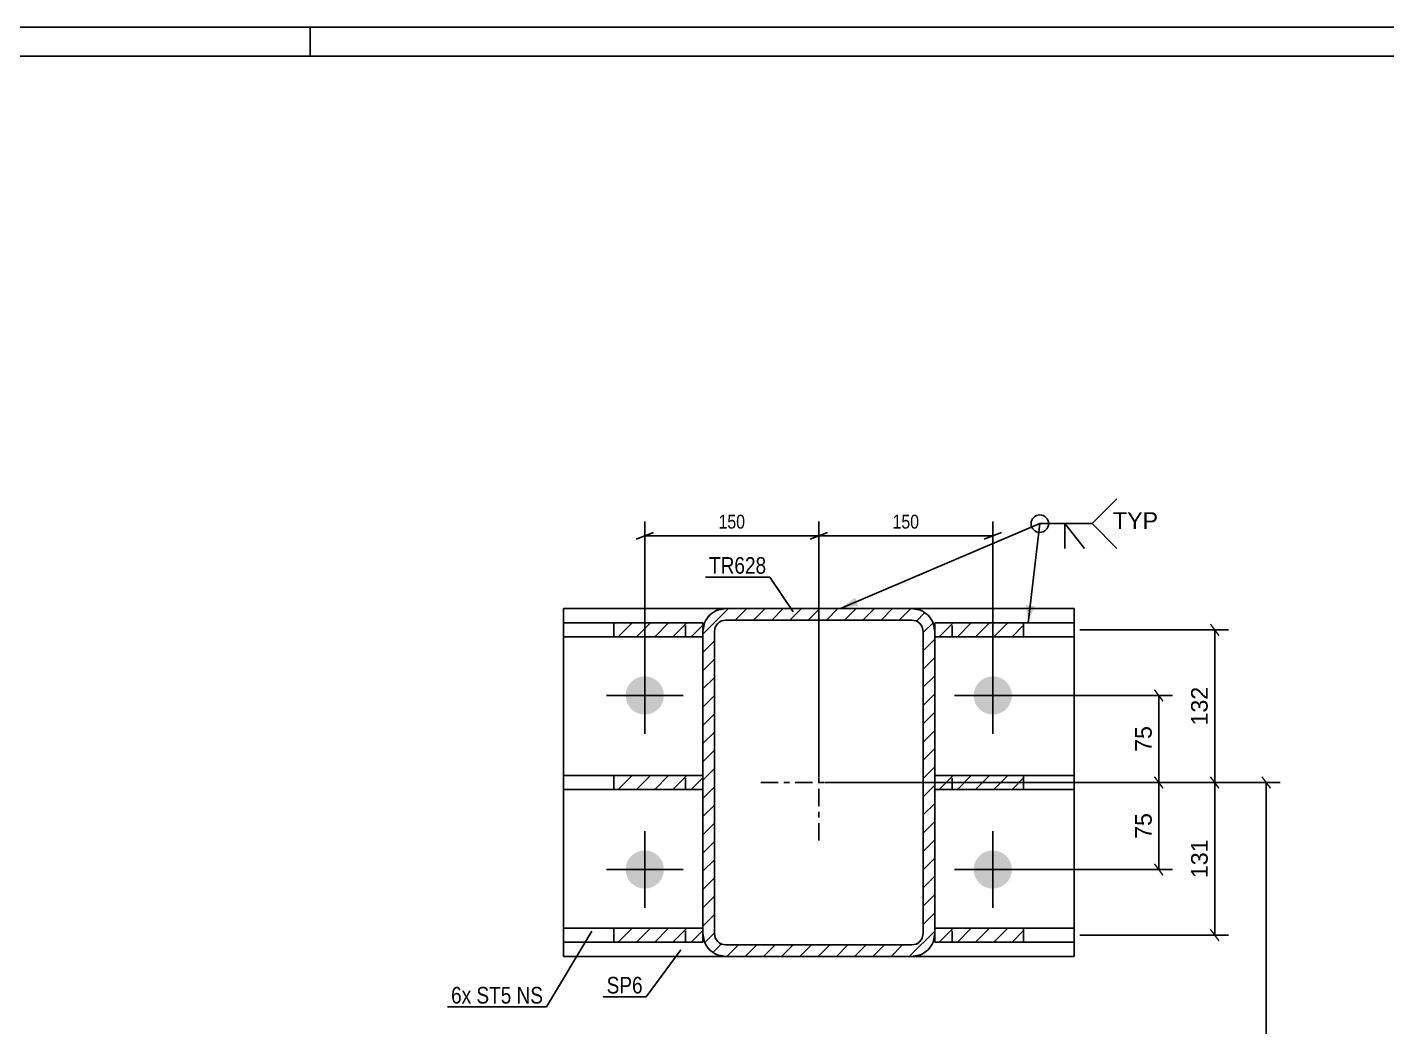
# Model space of a CAD drawing. Header units: millimetres. Extents: x 0 to 841, y 0 to 594.
# Drawn here: x 372.2 to 606.6, y 421.7 to 594 of the extents above; entities that cross this region are included whole.
import ezdxf

# ---------------------------------------------------------------- set-up
doc = ezdxf.new("R2010")
doc.units = ezdxf.units.MM
doc.linetypes.add('DXK_LINE_DOT2', pattern=[3.9198, 1.9599, -1.9599])
doc.linetypes.add('DXK_LINE_DOT3', pattern=[5.9187, 2.979, -0.9799, 0.9799, -0.9799])
doc.styles.add('Arial', font='ARIAL.TTF', dxfattribs={"height": 0.2})
doc.styles.add('Arial Narrow', font='ARIALN.TTF', dxfattribs={"height": 0.2})

# ---------------------------------------------------------------- blocks, each defined once
blk = doc.blocks.new('Unknown-122566792-1134')
at = {"color": 5, "linetype": 'Continuous'}
for p, q in [((841, 594), (0, 594)), ((421, 589), (421, 594)), ((836, 589), (5, 589))]:
    blk.add_line(p, q, dxfattribs=at)
blk = doc.blocks.new('Part-122566792-2305 - 2287')
at = {"linetype": 'Continuous'}
h = blk.add_hatch(dxfattribs=at)
h.set_pattern_fill('', scale=0.7, style=0, pattern_type=0)
h.set_pattern_definition([(45, (528.379, 491.364), (-1.571545, 1.571545), [])])
h.paths.add_polyline_path([(528.68, 489.83), (528.38, 491.36), (527.51, 492.66), (526.21, 493.53), (524.68, 493.83), (492.68, 493.83), (491.15, 493.53), (489.86, 492.66), (488.99, 491.36), (488.68, 489.83), (488.68, 437.83), (488.99, 436.3), (489.86, 435), (491.15, 434.14), (492.68, 433.83), (524.68, 433.83), (526.21, 434.14), (527.51, 435), (528.38, 436.3), (528.68, 437.83)])
h.paths.add_polyline_path([(526.53, 437.07), (526.1, 436.42), (525.45, 435.99), (524.68, 435.83), (492.68, 435.83), (491.92, 435.99), (491.27, 436.42), (490.84, 437.07), (490.68, 437.83), (490.68, 489.83), (490.84, 490.6), (491.27, 491.25), (491.92, 491.68), (492.68, 491.83), (524.68, 491.83), (525.45, 491.68), (526.1, 491.25), (526.53, 490.6), (526.68, 489.83), (526.68, 437.83)])
at = {"color": 7, "linetype": 'DXK_LINE_DOT2'}
for p, q in [((491.15, 493.53), (492.68, 493.83)), ((492.68, 493.83), (524.68, 493.83)), ((524.68, 493.83), (526.21, 493.53)), ((488.68, 489.83), (488.99, 491.36)), ((490.84, 490.6), (490.68, 489.83)), ((492.68, 491.83), (491.92, 491.68)), ((492.68, 491.83), (524.68, 491.83)), ((525.45, 491.68), (524.68, 491.83)), ((526.68, 489.83), (526.53, 490.6)), ((528.38, 491.36), (528.68, 489.83)), ((488.68, 437.83), (488.68, 489.83)), ((490.68, 437.83), (490.68, 489.83)), ((526.68, 437.83), (526.68, 489.83)), ((528.68, 437.83), (528.68, 489.83)), ((488.99, 436.3), (488.68, 437.83)), ((490.68, 437.83), (490.84, 437.07)), ((491.92, 435.99), (492.68, 435.83)), ((524.68, 435.83), (525.45, 435.99)), ((526.53, 437.07), (526.68, 437.83)), ((528.68, 437.83), (528.38, 436.3)), ((492.68, 433.83), (491.15, 434.14)), ((492.68, 435.83), (524.68, 435.83)), ((492.68, 433.83), (524.68, 433.83)), ((526.21, 434.14), (524.68, 433.83))]:
    blk.add_line(p, q, dxfattribs=at)
at = {"color": 2, "linetype": 'Continuous'}
for p, q in [((492.68, 493.83), (491.15, 493.53)), ((492.68, 493.83), (524.68, 493.83)), ((526.21, 493.53), (524.68, 493.83)), ((488.99, 491.36), (488.68, 489.83)), ((490.68, 489.83), (490.84, 490.6)), ((491.92, 491.68), (492.68, 491.83)), ((492.68, 491.83), (524.68, 491.83)), ((524.68, 491.83), (525.45, 491.68)), ((526.53, 490.6), (526.68, 489.83)), ((528.68, 489.83), (528.38, 491.36)), ((488.68, 437.83), (488.68, 489.83)), ((490.68, 437.83), (490.68, 489.83)), ((526.68, 437.83), (526.68, 489.83)), ((528.68, 437.83), (528.68, 489.83)), ((488.68, 437.83), (488.99, 436.3)), ((490.84, 437.07), (490.68, 437.83)), ((492.68, 435.83), (491.92, 435.99)), ((525.45, 435.99), (524.68, 435.83)), ((526.68, 437.83), (526.53, 437.07)), ((528.38, 436.3), (528.68, 437.83)), ((491.15, 434.14), (492.68, 433.83)), ((492.68, 435.83), (524.68, 435.83)), ((492.68, 433.83), (524.68, 433.83)), ((524.68, 433.83), (526.21, 434.14))]:
    blk.add_line(p, q, dxfattribs=at)
at = {"color": 7, "linetype": 'DXK_LINE_DOT3'}
for p, q in [((508.68, 453.83), (508.68, 473.83)), ((498.68, 463.83), (518.68, 463.83))]:
    blk.add_line(p, q, dxfattribs=at)
at = {"color": 7, "linetype": 'DXK_LINE_DOT2'}
for centre, radius, start, end in [((492.68, 489.83), 4, 112.5, 157.5), ((524.68, 489.83), 4, 22.5, 67.5), ((492.68, 489.83), 2, 112.5, 157.5), ((524.68, 489.83), 2, 22.5, 67.5), ((492.68, 437.83), 4, 202.5, 247.5), ((492.68, 437.83), 2, 202.5, 247.5), ((524.68, 437.83), 2, 292.5, 337.5), ((524.68, 437.83), 4, 292.5, 337.5)]:
    blk.add_arc(centre, radius, start, end, dxfattribs=at)
at = {"color": 2, "linetype": 'Continuous'}
for centre, radius, start, end in [((492.68, 489.83), 4, 112.5, 157.5), ((524.68, 489.83), 4, 22.5, 67.5), ((492.68, 489.83), 2, 112.5, 157.5), ((524.68, 489.83), 2, 22.5, 67.5), ((492.68, 437.83), 4, 202.5, 247.5), ((492.68, 437.83), 2, 202.5, 247.5), ((524.68, 437.83), 2, 292.5, 337.5), ((524.68, 437.83), 4, 292.5, 337.5)]:
    blk.add_arc(centre, radius, start, end, dxfattribs=at)
blk = doc.blocks.new('Bolt-122566792-2294 - 2287')
at = {"linetype": 'Continuous'}
for points in [[(475.38, 478.83, -1), (481.98, 478.83, -1)], [(535.38, 478.83, -1), (541.98, 478.83, -1)], [(475.38, 448.83, -1), (481.98, 448.83, -1)], [(535.38, 448.83, -1), (541.98, 448.83, -1)]]:
    blk.add_hatch(color=1, dxfattribs=at).paths.add_polyline_path(points)
at = {"color": 1, "linetype": 'Continuous'}
for p, q in [((478.68, 472.23), (478.68, 485.43)), ((538.68, 472.23), (538.68, 485.43)), ((472.08, 478.83), (485.28, 478.83)), ((532.08, 478.83), (545.28, 478.83)), ((478.68, 442.23), (478.68, 455.43)), ((538.68, 442.23), (538.68, 455.43)), ((472.08, 448.83), (485.28, 448.83)), ((532.08, 448.83), (545.28, 448.83))]:
    blk.add_line(p, q, dxfattribs=at)
blk = doc.blocks.new('Part-122566792-2316 - 2287')
at = {"linetype": 'Continuous'}
h = blk.add_hatch(dxfattribs=at)
h.set_pattern_fill('', scale=0.7, style=0, pattern_type=0)
h.set_pattern_definition([(45, (473.3683, 438.734), (-1.57154, 1.57154), [])])
h.paths.add_polyline_path([(488.68, 438.73), (473.37, 438.73), (473.37, 436.33), (488.68, 436.33)])
at = {"color": 2, "linetype": 'Continuous'}
for p, q in [((464.68, 438.73), (473.37, 438.73)), ((464.68, 436.33), (464.68, 438.73)), ((473.37, 438.73), (488.68, 438.73)), ((473.37, 436.33), (473.37, 438.73)), ((488.68, 438.73), (488.68, 436.33)), ((473.37, 436.33), (464.68, 436.33)), ((488.68, 436.33), (473.37, 436.33))]:
    blk.add_line(p, q, dxfattribs=at)
at = {"color": 7, "linetype": 'DXK_LINE_DOT2'}
for p, q in [((473.37, 438.73), (488.68, 438.73)), ((485.68, 436.33), (485.68, 438.73)), ((488.68, 438.73), (488.68, 436.33)), ((473.37, 436.33), (488.68, 436.33))]:
    blk.add_line(p, q, dxfattribs=at)
blk = doc.blocks.new('Part-122566792-2321 - 2287')
at = {"linetype": 'Continuous'}
h = blk.add_hatch(dxfattribs=at)
h.set_pattern_fill('', scale=0.7, style=0, pattern_type=0)
h.set_pattern_definition([(45, (473.3683, 491.334), (-1.57154, 1.57154), [])])
h.paths.add_polyline_path([(488.68, 491.33), (473.37, 491.33), (473.37, 488.93), (488.68, 488.93)])
at = {"color": 2, "linetype": 'Continuous'}
for p, q in [((464.68, 491.33), (473.37, 491.33)), ((464.68, 488.93), (464.68, 491.33)), ((473.37, 491.33), (488.68, 491.33)), ((473.37, 488.93), (473.37, 491.33)), ((488.68, 491.33), (488.68, 488.93)), ((473.37, 488.93), (464.68, 488.93)), ((488.68, 488.93), (473.37, 488.93))]:
    blk.add_line(p, q, dxfattribs=at)
at = {"color": 7, "linetype": 'DXK_LINE_DOT2'}
for p, q in [((473.37, 491.33), (488.68, 491.33)), ((485.68, 488.93), (485.68, 491.33)), ((488.68, 491.33), (488.68, 488.93)), ((473.37, 488.93), (488.68, 488.93))]:
    blk.add_line(p, q, dxfattribs=at)
blk = doc.blocks.new('Part-122566792-2326 - 2287')
at = {"linetype": 'Continuous'}
h = blk.add_hatch(dxfattribs=at)
h.set_pattern_fill('', scale=0.7, style=0, pattern_type=0)
h.set_pattern_definition([(45, (473.3683, 465.034), (-1.57154, 1.57154), [])])
h.paths.add_polyline_path([(488.68, 465.03), (473.37, 465.03), (473.37, 462.63), (488.68, 462.63)])
at = {"color": 2, "linetype": 'Continuous'}
for p, q in [((464.68, 465.03), (473.37, 465.03)), ((464.68, 462.63), (464.68, 465.03)), ((473.37, 465.03), (488.68, 465.03)), ((473.37, 462.63), (473.37, 465.03)), ((488.68, 465.03), (488.68, 462.63)), ((473.37, 462.63), (464.68, 462.63)), ((488.68, 462.63), (473.37, 462.63))]:
    blk.add_line(p, q, dxfattribs=at)
at = {"color": 7, "linetype": 'DXK_LINE_DOT2'}
for p, q in [((473.37, 465.03), (488.68, 465.03)), ((485.68, 462.63), (485.68, 465.03)), ((488.68, 465.03), (488.68, 462.63)), ((473.37, 462.63), (488.68, 462.63))]:
    blk.add_line(p, q, dxfattribs=at)
blk = doc.blocks.new('Part-122566792-2331 - 2287')
at = {"linetype": 'Continuous'}
h = blk.add_hatch(dxfattribs=at)
h.set_pattern_fill('', scale=0.7, style=0, pattern_type=0)
h.set_pattern_definition([(45, (528.6834, 438.734), (-1.57154, 1.57154), [])])
h.paths.add_polyline_path([(544, 438.73), (528.68, 438.73), (528.68, 436.33), (544, 436.33)])
at = {"color": 7, "linetype": 'DXK_LINE_DOT2'}
for p, q in [((528.68, 436.33), (528.68, 438.73)), ((544, 438.73), (528.68, 438.73)), ((531.68, 436.33), (531.68, 438.73)), ((544, 436.33), (528.68, 436.33))]:
    blk.add_line(p, q, dxfattribs=at)
at = {"color": 2, "linetype": 'Continuous'}
for p, q in [((544, 438.73), (528.68, 438.73)), ((528.68, 438.73), (528.68, 436.33)), ((552.68, 438.73), (544, 438.73)), ((544, 436.33), (544, 438.73)), ((552.68, 436.33), (552.68, 438.73)), ((528.68, 436.33), (544, 436.33)), ((552.68, 436.33), (544, 436.33))]:
    blk.add_line(p, q, dxfattribs=at)
blk = doc.blocks.new('Part-122566792-2336 - 2287')
at = {"linetype": 'Continuous'}
h = blk.add_hatch(dxfattribs=at)
h.set_pattern_fill('', scale=0.7, style=0, pattern_type=0)
h.set_pattern_definition([(45, (528.6834, 491.334), (-1.57154, 1.57154), [])])
h.paths.add_polyline_path([(544, 491.33), (528.68, 491.33), (528.68, 488.93), (544, 488.93)])
at = {"color": 7, "linetype": 'DXK_LINE_DOT2'}
for p, q in [((528.68, 488.93), (528.68, 491.33)), ((544, 491.33), (528.68, 491.33)), ((531.68, 488.93), (531.68, 491.33)), ((544, 488.93), (528.68, 488.93))]:
    blk.add_line(p, q, dxfattribs=at)
at = {"color": 2, "linetype": 'Continuous'}
for p, q in [((544, 491.33), (528.68, 491.33)), ((528.68, 491.33), (528.68, 488.93)), ((552.68, 491.33), (544, 491.33)), ((544, 488.93), (544, 491.33)), ((552.68, 488.93), (552.68, 491.33)), ((528.68, 488.93), (544, 488.93)), ((552.68, 488.93), (544, 488.93))]:
    blk.add_line(p, q, dxfattribs=at)
blk = doc.blocks.new('Part-122566792-2341 - 2287')
at = {"linetype": 'Continuous'}
h = blk.add_hatch(dxfattribs=at)
h.set_pattern_fill('', scale=0.7, style=0, pattern_type=0)
h.set_pattern_definition([(45, (528.6834, 465.034), (-1.57154, 1.57154), [])])
h.paths.add_polyline_path([(544, 465.03), (528.68, 465.03), (528.68, 462.63), (544, 462.63)])
at = {"color": 7, "linetype": 'DXK_LINE_DOT2'}
for p, q in [((528.68, 462.63), (528.68, 465.03)), ((544, 465.03), (528.68, 465.03)), ((531.68, 462.63), (531.68, 465.03)), ((544, 462.63), (528.68, 462.63))]:
    blk.add_line(p, q, dxfattribs=at)
at = {"color": 2, "linetype": 'Continuous'}
for p, q in [((544, 465.03), (528.68, 465.03)), ((528.68, 465.03), (528.68, 462.63)), ((552.68, 465.03), (544, 465.03)), ((544, 462.63), (544, 465.03)), ((552.68, 462.63), (552.68, 465.03)), ((528.68, 462.63), (544, 462.63)), ((552.68, 462.63), (544, 462.63))]:
    blk.add_line(p, q, dxfattribs=at)
blk = doc.blocks.new('Part-122566792-2357 - 2287')
at = {"color": 2, "linetype": 'Continuous'}
for p, q in [((464.68, 433.83), (464.68, 493.83)), ((464.68, 493.83), (492.68, 493.83)), ((552.68, 493.83), (524.68, 493.83)), ((552.68, 433.83), (552.68, 493.83)), ((464.68, 433.83), (492.68, 433.83)), ((552.68, 433.83), (524.68, 433.83))]:
    blk.add_line(p, q, dxfattribs=at)
at = {"color": 7, "linetype": 'DXK_LINE_DOT2'}
for p, q in [((492.68, 493.83), (524.68, 493.83)), ((492.68, 433.83), (524.68, 433.83))]:
    blk.add_line(p, q, dxfattribs=at)
blk = doc.blocks.new('StraightDimension-122566792-2598 - 2287')
at = {"linetype": 'Continuous'}
for points in [[(576.11, 464.73), (576.26, 464.93), (577.76, 462.93), (577.61, 462.73)], [(577.76, 436.63), (577.61, 436.43), (576.11, 438.43), (576.26, 438.63)]]:
    blk.add_hatch(color=7, dxfattribs=at).paths.add_polyline_path(points)
at = {"color": 7, "linetype": 'Continuous'}
for p, q in [((553.68, 463.83), (579.33, 463.83)), ((576.93, 437.53), (576.93, 463.83)), ((553.68, 437.53), (579.33, 437.53))]:
    blk.add_line(p, q, dxfattribs=at)
at = {"color": 0}
blk.add_wipeout([(576.33, 454.62), (572.13, 454.62), (572.13, 446.75), (576.33, 446.75)], dxfattribs=at)
at = {"color": 3, "style": 'Arial'}
blk.add_text('131', height=2.865, rotation=90.0002, dxfattribs=at).set_placement((575.73, 447.35))
blk = doc.blocks.new('StraightDimension-122566792-2417 - 2287')
at = {"linetype": 'Continuous'}
for points in [[(566.46, 479.73), (566.61, 479.93), (568.11, 477.93), (567.96, 477.73)], [(568.11, 462.93), (567.96, 462.73), (566.46, 464.73), (566.61, 464.93)]]:
    blk.add_hatch(color=7, dxfattribs=at).paths.add_polyline_path(points)
at = {"color": 7, "linetype": 'Continuous'}
for p, q in [((539.68, 478.83), (569.68, 478.83)), ((567.28, 463.83), (567.28, 478.83)), ((553.68, 463.83), (569.68, 463.83))]:
    blk.add_line(p, q, dxfattribs=at)
at = {"color": 0}
blk.add_wipeout([(566.68, 474.16), (562.48, 474.16), (562.48, 468.51), (566.68, 468.51)], dxfattribs=at)
at = {"color": 3, "style": 'Arial'}
blk.add_text('75', height=2.865, rotation=90.0002, dxfattribs=at).set_placement((566.08, 469.11))
blk = doc.blocks.new('StraightDimension-122566792-2428 - 2287')
at = {"linetype": 'Continuous'}
for points in [[(566.46, 464.73), (566.61, 464.93), (568.11, 462.93), (567.96, 462.73)], [(568.11, 447.93), (567.96, 447.73), (566.46, 449.73), (566.61, 449.93)]]:
    blk.add_hatch(color=7, dxfattribs=at).paths.add_polyline_path(points)
at = {"color": 7, "linetype": 'Continuous'}
for p, q in [((553.68, 463.83), (569.68, 463.83)), ((567.28, 448.83), (567.28, 463.83)), ((539.68, 448.83), (569.68, 448.83))]:
    blk.add_line(p, q, dxfattribs=at)
at = {"color": 0}
blk.add_wipeout([(566.68, 459.16), (562.48, 459.16), (562.48, 453.51), (566.68, 453.51)], dxfattribs=at)
at = {"color": 3, "style": 'Arial'}
blk.add_text('75', height=2.865, rotation=90.0002, dxfattribs=at).set_placement((566.08, 454.11))
blk = doc.blocks.new('StraightDimension-122566792-2453 - 2287')
at = {"color": 7, "linetype": 'Continuous'}
for p, q in [((508.68, 464.83), (508.68, 508.84)), ((538.68, 479.83), (538.68, 508.84)), ((510.18, 506.94), (507.18, 505.74)), ((508.68, 506.34), (538.68, 506.34)), ((537.18, 505.74), (540.18, 506.94))]:
    blk.add_line(p, q, dxfattribs=at)
at = {"color": 0}
blk.add_wipeout([(526.47, 507.09), (526.47, 510.59), (520.9, 510.59), (520.9, 507.09)], dxfattribs=at)
at = {"color": 3, "style": 'Arial Narrow'}
blk.add_text('150', height=2.386, dxfattribs=at).set_placement((521.4, 507.59))
blk = doc.blocks.new('StraightDimension-122566792-2591 - 2287')
at = {"linetype": 'Continuous'}
for points in [[(576.11, 491.03), (576.26, 491.23), (577.76, 489.23), (577.61, 489.03)], [(577.76, 462.93), (577.61, 462.73), (576.11, 464.73), (576.26, 464.93)]]:
    blk.add_hatch(color=7, dxfattribs=at).paths.add_polyline_path(points)
at = {"color": 7, "linetype": 'Continuous'}
for p, q in [((553.68, 490.13), (579.33, 490.13)), ((576.93, 463.83), (576.93, 490.13)), ((553.68, 463.83), (579.33, 463.83))]:
    blk.add_line(p, q, dxfattribs=at)
at = {"color": 0}
blk.add_wipeout([(576.33, 480.92), (572.13, 480.92), (572.13, 473.05), (576.33, 473.05)], dxfattribs=at)
at = {"color": 3, "style": 'Arial'}
blk.add_text('132', height=2.865, rotation=90.0002, dxfattribs=at).set_placement((575.73, 473.65))
blk = doc.blocks.new('StraightDimension-122566792-2440 - 2287')
at = {"linetype": 'Continuous'}
for points in [[(584.98, 464.73), (585.13, 464.93), (586.63, 462.93), (586.48, 462.73)], [(586.63, 318.83), (586.48, 318.63), (584.98, 320.63), (585.13, 320.83)]]:
    blk.add_hatch(color=7, dxfattribs=at).paths.add_polyline_path(points)
at = {"color": 7, "linetype": 'Continuous'}
for p, q in [((509.68, 463.83), (588.2, 463.83)), ((585.8, 319.73), (585.8, 463.83)), ((529.68, 319.73), (588.2, 319.73))]:
    blk.add_line(p, q, dxfattribs=at)
at = {"color": 0}
blk.add_wipeout([(585.2, 396.83), (581, 396.83), (581, 386.74), (585.2, 386.74)], dxfattribs=at)
at = {"color": 3, "style": 'Arial'}
blk.add_text('3190', height=2.865, rotation=90.0002, dxfattribs=at).set_placement((584.6, 387.34))
blk = doc.blocks.new('StraightDimension-122566792-2462 - 2287')
at = {"color": 7, "linetype": 'Continuous'}
for p, q in [((478.68, 479.83), (478.68, 508.84)), ((508.68, 464.83), (508.68, 508.84)), ((480.18, 506.94), (477.18, 505.74)), ((478.68, 506.34), (508.68, 506.34)), ((507.18, 505.74), (510.18, 506.94))]:
    blk.add_line(p, q, dxfattribs=at)
at = {"color": 0}
blk.add_wipeout([(496.47, 507.09), (496.47, 510.59), (490.9, 510.59), (490.9, 507.09)], dxfattribs=at)
at = {"color": 3, "style": 'Arial Narrow'}
blk.add_text('150', height=2.386, dxfattribs=at).set_placement((491.4, 507.59))
blk = doc.blocks.new('Mark-122566792-2301 - 2287')
at = {"color": 0}
blk.add_wipeout([(499.63, 499.81), (499.63, 502.81), (489.76, 502.81), (489.76, 499.81)], dxfattribs=at)
blk.add_wipeout([(499.63, 499.81), (499.63, 502.81), (489.76, 502.81), (489.76, 499.81)], dxfattribs=at)
at = {"color": 30, "linetype": 'Continuous'}
for p in [(489.16, 499.21), (504.27, 493.23)]:
    blk.add_line(p, (500.23, 499.21), dxfattribs=at)
at = {"color": 3, "style": 'Arial Narrow'}
blk.add_text('TR628', height=2.863, dxfattribs=at).set_placement((489.76, 499.81))
blk = doc.blocks.new('MarkSet-122566792-2699 - 2287')
at = {"color": 0}
blk.add_wipeout([(448.76, 425.74), (448.76, 428.74), (445.29, 428.74), (445.29, 425.74)], dxfattribs=at)
blk.add_wipeout([(448.76, 425.74), (448.76, 428.74), (445.29, 428.74), (445.29, 425.74)], dxfattribs=at)
blk.add_wipeout([(455.68, 425.74), (455.68, 428.74), (449.66, 428.74), (449.66, 425.74)], dxfattribs=at)
blk.add_wipeout([(455.68, 425.74), (455.68, 428.74), (449.66, 428.74), (449.66, 425.74)], dxfattribs=at)
at = {"color": 3, "style": 'Arial Narrow'}
blk.add_text('6x', height=2.863, dxfattribs=at).set_placement((445.29, 425.74))
at = {"color": 0}
blk.add_wipeout([(461.15, 425.74), (461.15, 428.74), (456.58, 428.74), (456.58, 425.74)], dxfattribs=at)
blk.add_wipeout([(461.15, 425.74), (461.15, 428.74), (456.58, 428.74), (456.58, 425.74)], dxfattribs=at)
at = {"color": 30, "linetype": 'Continuous'}
for p in [(469.54, 438.2), (444.69, 425.14)]:
    blk.add_line(p, (461.75, 425.14), dxfattribs=at)
at = {"color": 3, "style": 'Arial Narrow'}
for s, p in [('ST5', (449.66, 425.74)), ('NS', (456.58, 425.74))]:
    blk.add_text(s, height=2.863, dxfattribs=at).set_placement(p)
blk = doc.blocks.new('Mark-122566792-2353 - 2287')
at = {"color": 0}
blk.add_wipeout([(478.32, 427.47), (478.32, 430.47), (472.11, 430.47), (472.11, 427.47)], dxfattribs=at)
blk.add_wipeout([(478.32, 427.47), (478.32, 430.47), (472.11, 430.47), (472.11, 427.47)], dxfattribs=at)
at = {"color": 30, "linetype": 'Continuous'}
for p in [(484.9, 435.02), (471.51, 426.87)]:
    blk.add_line(p, (478.92, 426.87), dxfattribs=at)
at = {"color": 3, "style": 'Arial Narrow'}
blk.add_text('SP6', height=2.863, dxfattribs=at).set_placement((472.11, 427.47))
blk = doc.blocks.new('WeldMark-122566792-2605 - 2287')
at = {"linetype": 'Continuous'}
for points in [[(515.51, 494.32), (512.45, 493.83), (514.92, 495.7)], [(545.88, 494.23), (544.79, 491.33), (544.39, 494.4)]]:
    blk.add_hatch(color=30, dxfattribs=at).paths.add_polyline_path(points)
at = {"color": 30, "linetype": 'Continuous'}
for p, q in [((512.45, 493.83), (546.79, 508.44)), ((544.79, 491.33), (546.79, 508.44)), ((546.79, 508.44), (555.79, 508.44))]:
    blk.add_line(p, q, dxfattribs=at)
at = {"color": 3, "linetype": 'Continuous'}
for q in [(554.5, 504.16), (551.08, 504.16)]:
    blk.add_line((551.08, 508.44), q, dxfattribs=at)
for start, end in [(90, 270), (270, 90)]:
    blk.add_arc((546.79, 508.44), 1.5, start, end, dxfattribs=at)
at = {"color": 0, "linetype": 'Continuous'}
blk.add_wipeout([(567.17, 507.54), (567.17, 510.54), (559.39, 510.54), (559.39, 507.54)], dxfattribs=at)
blk.add_wipeout([(567.17, 507.54), (567.17, 510.54), (559.39, 510.54), (559.39, 507.54)], dxfattribs=at)
at = {"color": 3, "linetype": 'Continuous'}
for q in [(560.08, 512.73), (560.08, 504.16)]:
    blk.add_line((555.79, 508.44), q, dxfattribs=at)
at = {"color": 3, "linetype": 'Continuous', "style": 'Arial'}
blk.add_text('TYP', height=2.865, dxfattribs=at).set_placement((559.39, 507.54))

msp = doc.modelspace()

# ---------------------------------------------------------------- block references
for name in ['Unknown-122566792-1134', 'Part-122566792-2357 - 2287', 'Part-122566792-2305 - 2287', 'Part-122566792-2321 - 2287', 'Part-122566792-2336 - 2287', 'Bolt-122566792-2294 - 2287', 'Part-122566792-2326 - 2287', 'Part-122566792-2341 - 2287', 'Part-122566792-2316 - 2287', 'Part-122566792-2331 - 2287']:
    msp.add_blockref(name, (0, 0))

# ---------------------------------------------------------------- next in the draw order: block references
for name in ['StraightDimension-122566792-2598 - 2287', 'MarkSet-122566792-2699 - 2287', 'Mark-122566792-2353 - 2287']:
    msp.add_blockref(name, (0, 0))

# ---------------------------------------------------------------- next in the draw order: block references
msp.add_blockref('StraightDimension-122566792-2417 - 2287', (0, 0))

# ---------------------------------------------------------------- next in the draw order: block references
msp.add_blockref('StraightDimension-122566792-2428 - 2287', (0, 0))

# ---------------------------------------------------------------- next in the draw order: block references
for name in ['StraightDimension-122566792-2453 - 2287', 'StraightDimension-122566792-2591 - 2287']:
    msp.add_blockref(name, (0, 0))

# ---------------------------------------------------------------- next in the draw order: block references
for name in ['WeldMark-122566792-2605 - 2287', 'StraightDimension-122566792-2440 - 2287']:
    msp.add_blockref(name, (0, 0))

# ---------------------------------------------------------------- next in the draw order: block references
msp.add_blockref('StraightDimension-122566792-2462 - 2287', (0, 0))

# ---------------------------------------------------------------- next in the draw order: block references
msp.add_blockref('Mark-122566792-2301 - 2287', (0, 0))

doc.saveas('drawing.dxf')
